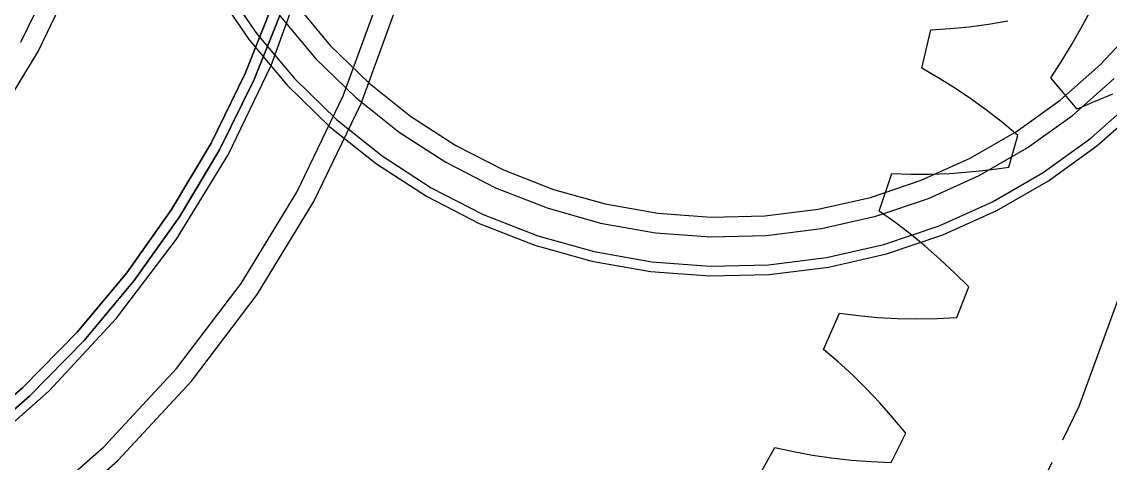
# Model space of a CAD drawing. Header units: millimetres. Extents: x -9 to 221, y -53 to 196.
# Drawn here: x 32.06 to 43.19, y 137.69 to 142.2 of the extents above; entities that cross this region are included whole.
import ezdxf

# ---------------------------------------------------------------- set-up
doc = ezdxf.new("R2010")
doc.units = ezdxf.units.MM
doc.linetypes.add('DASHED', pattern=[1.524, 1.27, -0.254])
doc.layers.add('HIDDEN', color=8, linetype='DASHED')
doc.layers.add('VISIBLE', color=7, linetype='CONTINUOUS')

msp = doc.modelspace()

# ---------------------------------------------------------------- linework, layer by layer
at = {"layer": 'HIDDEN'}
for points in [[(31.47901, 137.94101), (32.07613, 138.46077), (32.63003, 139.02635), (33.13722, 139.63417), (33.59448, 140.2804), (33.99892, 140.96093), (34.34798, 141.67146), (34.63945, 142.40748), (34.87149, 143.16436), (35.04261, 143.93728), (35.15176, 144.72136), (35.19822, 145.51163), (35.18171, 146.3031), (35.10233, 147.09075), (34.96058, 147.86959), (34.75737, 148.63471), (34.49397, 149.38124), (34.17206, 150.10448), (33.79367, 150.79983), (33.3612, 151.4629), (32.87738, 152.08949), (32.34528, 152.67563), (31.76827, 153.21762)], [(31.53877, 137.84793), (32.1421, 138.37179), (32.70194, 138.94188), (33.21478, 139.55461), (33.67737, 140.2061), (34.0868, 140.89224), (34.44049, 141.60872), (34.73619, 142.35101), (34.97206, 143.11442), (35.14659, 143.89415), (35.25869, 144.68526), (35.30765, 145.48278), (35.29317, 146.28167), (35.21533, 147.07689), (35.07462, 147.86342), (34.87194, 148.6363), (34.60856, 149.39066), (34.28614, 150.12174), (33.90671, 150.82493), (33.47268, 151.49578), (32.98678, 152.13008), (32.45206, 152.72381), (31.87192, 153.27323)], [(12.59526, 131.36043), (14.0859, 130.17169), (15.6875, 129.13726), (17.38413, 128.26745), (19.15894, 127.57089), (20.99429, 127.0545), (22.87193, 126.72343), (24.7732, 126.58094), (26.67921, 126.62848), (28.57102, 126.86555), (30.42982, 127.28981), (32.23715, 127.89704), (33.97503, 128.6812), (35.6262, 129.6345), (37.17424, 130.74747), (38.60378, 132.00905), (39.9006, 133.40669), (41.05182, 134.9265), (42.04599, 136.55339), (42.87323, 138.27118), (43.52533, 140.06281), (43.9958, 141.91046), (44.27996, 143.79576), (44.375, 145.7)], [(12.59526, 131.36043), (14.0859, 130.17169), (15.6875, 129.13726), (17.38413, 128.26745), (19.15894, 127.57089), (20.99429, 127.0545), (22.87193, 126.72343), (24.7732, 126.58094), (26.67921, 126.62848), (28.57102, 126.86555), (30.42982, 127.28981), (32.23715, 127.89704), (33.97503, 128.6812), (35.6262, 129.6345), (37.17424, 130.74747), (38.60378, 132.00905), (39.9006, 133.40669), (41.05182, 134.9265), (42.04599, 136.55339), (42.87323, 138.27118), (43.52533, 140.06281), (43.9958, 141.91046), (44.27996, 143.79576), (44.375, 145.7)], [(30.76227, 137.16534), (31.58466, 137.75659), (32.34409, 138.42679), (33.03301, 139.16928), (33.64459, 139.97667), (34.17273, 140.84094), (34.6122, 141.7535), (34.95862, 142.70529), (35.20855, 143.68684), (35.35951, 144.68839), (35.41, 145.7)], [(31.8186, 141.22161), (32.23186, 141.89788), (32.57574, 142.61194), (32.8468, 143.3567), (33.04237, 144.12474), (33.16049, 144.90844), (33.2, 145.7)], [(31.8186, 141.22161), (32.23186, 141.89788), (32.57574, 142.61194), (32.8468, 143.3567), (33.04237, 144.12474), (33.16049, 144.90844), (33.2, 145.7)], [(32.05622, 141.99353), (32.39144, 142.68963), (32.65569, 143.41565), (32.84634, 144.16437), (32.96149, 144.92835), (33, 145.7)], [(32.05622, 141.99353), (32.39144, 142.68963), (32.65569, 143.41565), (32.84634, 144.16437), (32.96149, 144.92835), (33, 145.7)], [(32.08345, 137.13113), (32.90268, 137.8541), (33.64585, 138.65505), (34.30558, 139.52601), (34.87531, 140.45834), (35.34938, 141.44275), (35.72308, 142.46948), (35.99269, 143.52832), (36.15554, 144.60874), (36.21, 145.7)], [(32.20815, 136.97476), (33.04232, 137.71093), (33.79906, 138.52649), (34.47082, 139.41335), (35.05095, 140.36269), (35.53367, 141.36507), (35.91419, 142.41053), (36.18872, 143.48869), (36.35454, 144.58882), (36.41, 145.7)], [(34.13025, 142.57139), (34.4672, 142.07717), (34.85169, 141.61896), (35.27988, 141.20131), (35.74754, 140.82837), (36.25, 140.50385), (36.78228, 140.23096), (37.33908, 140.01244), (37.91487, 139.85043), (38.50394, 139.74656), (39.10042, 139.70186), (39.69838, 139.71678), (40.29189, 139.79115), (40.87504, 139.92425), (41.44205, 140.11476), (41.98726, 140.36077), (42.50528, 140.65984), (42.99094, 141.00901), (43.43942, 141.4048)], [(34.13025, 142.57139), (34.4672, 142.07717), (34.85169, 141.61896), (35.27988, 141.20131), (35.74754, 140.82837), (36.25, 140.50385), (36.78228, 140.23096), (37.33908, 140.01244), (37.91487, 139.85043), (38.50394, 139.74656), (39.10042, 139.70186), (39.69838, 139.71678), (40.29189, 139.79115), (40.87504, 139.92425), (41.44205, 140.11476), (41.98726, 140.36077), (42.50528, 140.65984), (42.99094, 141.00901), (43.43942, 141.4048)], [(34.13025, 142.57139), (34.4672, 142.07717), (34.85169, 141.61896), (35.27988, 141.20131), (35.74754, 140.82837), (36.25, 140.50385), (36.78228, 140.23096), (37.33908, 140.01244), (37.91487, 139.85043), (38.50394, 139.74656), (39.10042, 139.70186), (39.69838, 139.71678), (40.29189, 139.79115), (40.87504, 139.92425), (41.44205, 140.11476), (41.98726, 140.36077), (42.50528, 140.65984), (42.99094, 141.00901), (43.43942, 141.4048)], [(34.13025, 142.57139), (34.4672, 142.07717), (34.85169, 141.61896), (35.27988, 141.20131), (35.74754, 140.82837), (36.25, 140.50385), (36.78228, 140.23096), (37.33908, 140.01244), (37.91487, 139.85043), (38.50394, 139.74656), (39.10042, 139.70186), (39.69838, 139.71678), (40.29189, 139.79115), (40.87504, 139.92425), (41.44205, 140.11476), (41.98726, 140.36077), (42.50528, 140.65984), (42.99094, 141.00901), (43.43942, 141.4048)], [(34.04493, 142.51925), (34.38749, 142.01679), (34.77838, 141.55095), (35.21372, 141.12633), (35.68916, 140.74718), (36.2, 140.41725), (36.74115, 140.13981), (37.30723, 139.91764), (37.89262, 139.75294), (38.4915, 139.64734), (39.09792, 139.6019), (39.70585, 139.61706), (40.30925, 139.69267), (40.90213, 139.82799), (41.47858, 140.02167), (42.03289, 140.27178), (42.55953, 140.57584), (43.05329, 140.93083), (43.50924, 141.33321)], [(34.04493, 142.51925), (34.38749, 142.01679), (34.77838, 141.55095), (35.21372, 141.12633), (35.68916, 140.74718), (36.2, 140.41725), (36.74115, 140.13981), (37.30723, 139.91764), (37.89262, 139.75294), (38.4915, 139.64734), (39.09792, 139.6019), (39.70585, 139.61706), (40.30925, 139.69267), (40.90213, 139.82799), (41.47858, 140.02167), (42.03289, 140.27178), (42.55953, 140.57584), (43.05329, 140.93083), (43.50924, 141.33321)], [(34.86577, 142.37908), (35.21821, 141.95905), (35.61073, 141.5762), (36.03941, 141.23434), (36.5, 140.93686), (36.98792, 140.68672), (37.49832, 140.4864), (38.02613, 140.3379), (38.56611, 140.24268), (39.11288, 140.20171), (39.66102, 140.21538), (40.20506, 140.28356), (40.73962, 140.40557), (41.25938, 140.58019), (41.75916, 140.80571), (42.234, 141.07986), (42.67919, 141.39993), (43.0903, 141.76273), (43.46324, 142.16467)], [(34.86577, 142.37908), (35.21821, 141.95905), (35.61073, 141.5762), (36.03941, 141.23434), (36.5, 140.93686), (36.98792, 140.68672), (37.49832, 140.4864), (38.02613, 140.3379), (38.56611, 140.24268), (39.11288, 140.20171), (39.66102, 140.21538), (40.20506, 140.28356), (40.73962, 140.40557), (41.25938, 140.58019), (41.75916, 140.80571), (42.234, 141.07986), (42.67919, 141.39993), (43.0903, 141.76273), (43.46324, 142.16467)], [(34.70634, 142.25831), (35.0716, 141.82302), (35.47839, 141.42625), (35.92266, 141.07195), (36.4, 140.76366), (36.90566, 140.50442), (37.43463, 140.29681), (37.98163, 140.14291), (38.54124, 140.04424), (39.1079, 140.00177), (39.67596, 140.01594), (40.23979, 140.0866), (40.79379, 140.21304), (41.33244, 140.39402), (41.8504, 140.62773), (42.34251, 140.91185), (42.80389, 141.24356), (43.22995, 141.61956)], [(34.70634, 142.25831), (35.0716, 141.82302), (35.47839, 141.42625), (35.92266, 141.07195), (36.4, 140.76366), (36.90566, 140.50442), (37.43463, 140.29681), (37.98163, 140.14291), (38.54124, 140.04424), (39.1079, 140.00177), (39.67596, 140.01594), (40.23979, 140.0866), (40.79379, 140.21304), (41.33244, 140.39402), (41.8504, 140.62773), (42.34251, 140.91185), (42.80389, 141.24356), (43.22995, 141.61956)], [(41.94468, 142.17631), (42.14323, 142.20984)], [(41.94468, 142.17631), (42.14323, 142.20984)], [(42.89112, 142.13073), (42.98656, 142.30625)], [(42.89112, 142.13073), (42.98656, 142.30625)], [(41.26419, 141.72562), (41.35685, 142.11958)], [(41.26419, 141.72562), (41.35685, 142.11958)], [(41.35685, 142.11958), (41.55129, 142.13059)], [(41.35685, 142.11958), (41.55129, 142.13059)], [(41.55129, 142.13059), (41.74731, 142.14973)], [(41.55129, 142.13059), (41.74731, 142.14973)], [(41.74731, 142.14973), (41.94468, 142.17631)], [(41.74731, 142.14973), (41.94468, 142.17631)], [(42.79205, 141.95906), (42.89112, 142.13073)], [(42.79205, 141.95906), (42.89112, 142.13073)], [(42.68919, 141.79151), (42.79205, 141.95906)], [(42.68919, 141.79151), (42.79205, 141.95906)], [(42.5823, 141.6284), (42.68919, 141.79151)], [(42.5823, 141.6284), (42.68919, 141.79151)], [(41.43334, 141.62909), (41.26419, 141.72562)], [(41.43334, 141.62909), (41.26419, 141.72562)], [(41.60028, 141.52459), (41.43334, 141.62909)], [(41.60028, 141.52459), (41.43334, 141.62909)], [(42.85332, 141.30783), (42.5823, 141.6284)], [(42.85332, 141.30783), (42.5823, 141.6284)], [(41.76511, 141.41282), (41.60028, 141.52459)], [(41.76511, 141.41282), (41.60028, 141.52459)], [(43.21426, 141.45966), (43.03194, 141.3861)], [(43.21426, 141.45966), (43.03194, 141.3861)], [(41.9279, 141.2943), (41.76511, 141.41282)], [(41.9279, 141.2943), (41.76511, 141.41282)], [(43.03194, 141.3861), (42.85332, 141.30783)], [(43.03194, 141.3861), (42.85332, 141.30783)], [(42.08865, 141.16942), (41.9279, 141.2943)], [(42.08865, 141.16942), (41.9279, 141.2943)], [(42.24738, 141.03849), (42.08865, 141.16942)], [(42.24738, 141.03849), (42.08865, 141.16942)], [(42.15543, 140.71533), (42.24738, 141.03849)], [(42.15543, 140.71533), (42.24738, 141.03849)], [(40.82917, 140.26497), (40.95778, 140.6487)], [(40.82917, 140.26497), (40.95778, 140.6487)], [(40.95778, 140.6487), (41.15241, 140.64173)], [(40.95778, 140.6487), (41.15241, 140.64173)], [(41.15241, 140.64173), (41.34936, 140.6427)], [(41.15241, 140.64173), (41.34936, 140.6427)], [(41.34936, 140.6427), (41.54834, 140.65095)], [(41.34936, 140.6427), (41.54834, 140.65095)], [(41.54834, 140.65095), (41.74914, 140.66602)], [(41.54834, 140.65095), (41.74914, 140.66602)], [(41.74914, 140.66602), (41.95155, 140.68756)], [(41.74914, 140.66602), (41.95155, 140.68756)], [(41.95155, 140.68756), (42.15543, 140.71533)], [(41.95155, 140.68756), (42.15543, 140.71533)], [(40.98869, 140.15325), (40.82917, 140.26497)], [(40.98869, 140.15325), (40.82917, 140.26497)], [(41.14527, 140.03378), (40.98869, 140.15325)], [(41.14527, 140.03378), (40.98869, 140.15325)], [(41.29909, 139.90728), (41.14527, 140.03378)], [(41.29909, 139.90728), (41.14527, 140.03378)], [(41.45025, 139.77425), (41.29909, 139.90728)], [(41.45025, 139.77425), (41.29909, 139.90728)], [(41.5988, 139.63508), (41.45025, 139.77425)], [(41.5988, 139.63508), (41.45025, 139.77425)], [(41.74476, 139.49005), (41.5988, 139.63508)], [(41.74476, 139.49005), (41.5988, 139.63508)], [(41.62339, 139.17676), (41.74476, 139.49005)], [(41.62339, 139.17676), (41.74476, 139.49005)], [(40.26123, 138.85069), (40.4247, 139.22092)], [(40.26123, 138.85069), (40.4247, 139.22092)], [(40.4247, 139.22092), (40.61785, 139.19601)], [(40.4247, 139.22092), (40.61785, 139.19601)], [(40.61785, 139.19601), (40.81405, 139.17881)], [(40.61785, 139.19601), (40.81405, 139.17881)], [(40.81405, 139.17881), (41.01295, 139.16866)], [(40.81405, 139.17881), (41.01295, 139.16866)], [(41.01295, 139.16866), (41.21428, 139.16514)], [(41.01295, 139.16866), (41.21428, 139.16514)], [(41.21428, 139.16514), (41.41782, 139.16792)], [(41.21428, 139.16514), (41.41782, 139.16792)], [(41.41782, 139.16792), (41.62339, 139.17676)], [(41.41782, 139.16792), (41.62339, 139.17676)], [(40.40976, 138.72473), (40.26123, 138.85069)], [(40.40976, 138.72473), (40.26123, 138.85069)], [(40.55465, 138.59133), (40.40976, 138.72473)], [(40.55465, 138.59133), (40.40976, 138.72473)], [(40.69615, 138.45117), (40.55465, 138.59133)], [(40.69615, 138.45117), (40.55465, 138.59133)], [(40.83438, 138.30476), (40.69615, 138.45117)], [(40.83438, 138.30476), (40.69615, 138.45117)], [(40.96945, 138.15247), (40.83438, 138.30476)], [(40.96945, 138.15247), (40.83438, 138.30476)], [(41.10142, 137.9946), (40.96945, 138.15247)], [(41.10142, 137.9946), (40.96945, 138.15247)], [(40.95166, 137.69384), (41.10142, 137.9946)], [(40.95166, 137.69384), (41.10142, 137.9946)], [(39.56522, 137.49485), (39.76215, 137.84841)], [(39.56522, 137.49485), (39.76215, 137.84841)], [(39.76215, 137.84841), (39.95218, 137.80579)], [(39.76215, 137.84841), (39.95218, 137.80579)], [(39.95218, 137.80579), (40.14596, 137.77056)], [(39.95218, 137.80579), (40.14596, 137.77056)], [(40.14596, 137.77056), (40.34307, 137.7421)], [(40.14596, 137.77056), (40.34307, 137.7421)], [(40.34307, 137.7421), (40.54322, 137.72002)], [(40.34307, 137.7421), (40.54322, 137.72002)], [(40.54322, 137.72002), (40.74615, 137.70401)], [(40.54322, 137.72002), (40.74615, 137.70401)], [(40.74615, 137.70401), (40.95166, 137.69384)], [(40.74615, 137.70401), (40.95166, 137.69384)]]:
    msp.add_lwpolyline(points, dxfattribs=at)
at = {"layer": 'VISIBLE'}
for points in [[(31.76827, 153.21762), (32.34528, 152.67563), (32.87738, 152.08949), (33.3612, 151.4629), (33.79367, 150.79983), (34.17206, 150.10448), (34.49397, 149.38124), (34.75737, 148.63471), (34.96058, 147.86959), (35.10233, 147.09075), (35.18171, 146.3031), (35.19822, 145.51163), (35.15176, 144.72136), (35.04261, 143.93728), (34.87149, 143.16436), (34.63945, 142.40748), (34.34798, 141.67146), (33.99892, 140.96093), (33.59448, 140.2804), (33.13722, 139.63417), (32.63003, 139.02635), (32.07613, 138.46077), (31.47901, 137.94101)], [(31.87192, 153.27323), (32.45206, 152.72381), (32.98678, 152.13008), (33.47268, 151.49578), (33.90671, 150.82493), (34.28614, 150.12174), (34.60856, 149.39066), (34.87194, 148.6363), (35.07462, 147.86342), (35.21533, 147.07689), (35.29317, 146.28167), (35.30765, 145.48278), (35.25869, 144.68526), (35.14659, 143.89415), (34.97206, 143.11442), (34.73619, 142.35101), (34.44049, 141.60872), (34.0868, 140.89224), (33.67737, 140.2061), (33.21478, 139.55461), (32.70194, 138.94188), (32.1421, 138.37179), (31.53877, 137.84793)], [(30.76227, 137.16534), (31.58466, 137.75659), (32.34409, 138.42679), (33.03301, 139.16928), (33.64459, 139.97667), (34.17273, 140.84094), (34.6122, 141.7535), (34.95862, 142.70529), (35.20855, 143.68684), (35.35951, 144.68839), (35.41, 145.7)], [(32.08345, 137.13113), (32.90268, 137.8541), (33.64585, 138.65505), (34.30558, 139.52601), (34.87531, 140.45834), (35.34938, 141.44275), (35.72308, 142.46948), (35.99269, 143.52832), (36.15554, 144.60874), (36.21, 145.7)], [(32.20815, 136.97476), (33.04232, 137.71093), (33.79906, 138.52649), (34.47082, 139.41335), (35.05095, 140.36269), (35.53367, 141.36507), (35.91419, 142.41053), (36.18872, 143.48869), (36.35454, 144.58882), (36.41, 145.7)]]:
    msp.add_lwpolyline(points, dxfattribs=at)

doc.saveas('drawing.dxf')
